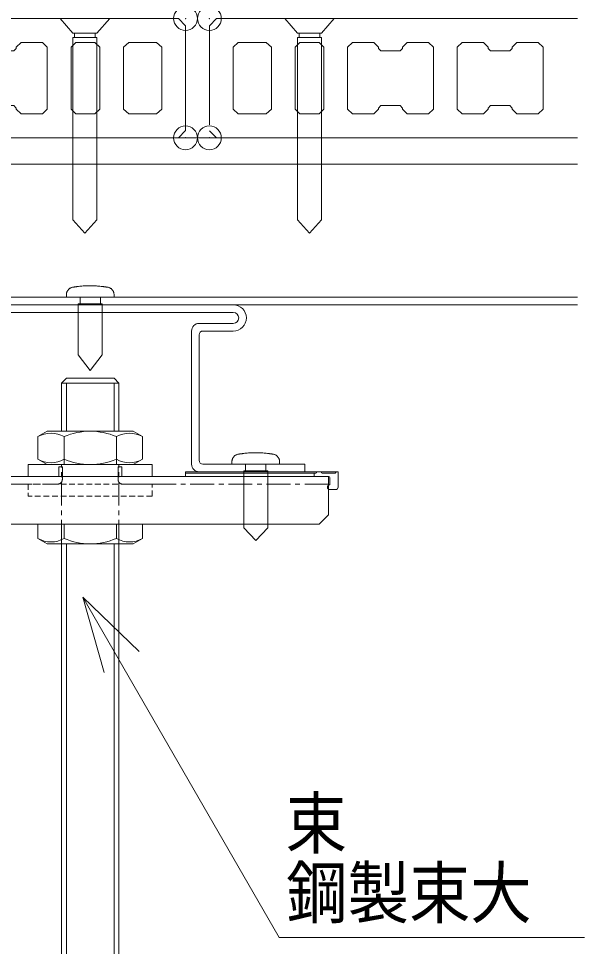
# Model space of a CAD drawing. Units: millimetres, scale not verified. Extents: x -829 to 829, y -160 to 161.
# Drawn here: x 715.78 to 739.53, y -16.02 to 22.88 of the extents above; entities that cross this region are included whole.
import ezdxf
from ezdxf.enums import TextEntityAlignment as Align

# ---------------------------------------------------------------- set-up
doc = ezdxf.new("R2010")
doc.units = ezdxf.units.MM
doc.header["$LTSCALE"] = 2
doc.header["$PDMODE"] = 32
doc.header["$PDSIZE"] = 1
doc.linetypes.add('CHAIN1', pattern=[8, 5, -1, 1, -1])
doc.linetypes.add('DASHED1', pattern=[1.8, 1.2, -0.6])
for name, color, linetype, lineweight in [('0-0_一般', 4, 'Continuous', 9), ('0-1_根太', 4, 'Continuous', 9), ('0-3_束', 4, 'Continuous', 9), ('0-7_文字', 4, 'Continuous', 9), ('0-8_レイヤ-1', 1, 'Continuous', 9), ('0-9_大引', 4, 'Continuous', 9)]:
    doc.layers.add(name, color=color, linetype=linetype, lineweight=lineweight)
doc.styles.add('ＭＳ ゴシック', font='')
doc.styles.get('ＭＳ ゴシック').set_extended_font_data('MS Gothic')

# ---------------------------------------------------------------- blocks, each defined once
blk = doc.blocks.new('グループ-138-1')
at = {"layer": '0-1_根太'}
for p, q in [((8295.18, 353.78), (8679.68, 353.78)), ((8295.18, 342.78), (8679.68, 342.78)), ((8295.18, 286.98), (8679.68, 286.98)), ((8295.18, 283.78), (8679.68, 283.78))]:
    blk.add_line(p, q, dxfattribs=at)
blk = doc.blocks.new('グループ-286-1')
at = {"layer": '0-0_一般'}
for p, q in [((8528.19, 403.78), (8525.19, 400.78)), ((8679.68, 403.78), (8528.19, 403.78)), ((8525.19, 356.78), (8528.19, 353.78)), ((8528.19, 353.78), (8679.68, 353.78))]:
    blk.add_line(p, q, dxfattribs=at)
blk.add_lwpolyline([(8525.19, 359.29), (8525.19, 359.2), (8525.19, 400.78)], dxfattribs=at)
at = {"layer": '0-0_一般', "color": 7}
blk.add_lwpolyline([(8563.18, 393.78), (8571.18, 393.77), (8573.18, 391.77), (8573.18, 365.78), (8571.18, 363.78), (8563.18, 363.78), (8561.18, 365.78), (8561.18, 391.78)], close=True, dxfattribs=at)
at = {"layer": '0-0_一般', "color": 2}
for p in [(8525.19, 403.78), (8525.19, 353.78)]:
    blk.add_point(p, dxfattribs=at)
at = {"layer": '0-8_レイヤ-1'}
for points in [[(8549.04, 393.78), (8551.18, 391.78), (8551.18, 365.78), (8549.04, 363.78), (8537.31, 363.78), (8535.18, 365.78), (8535.18, 391.78), (8537.31, 393.78)], [(8583.18, 391.78), (8583.18, 365.78), (8585.18, 363.78), (8594.18, 363.78), (8596.18, 365.78), (8596.18, 366.28), (8597.18, 367.28), (8605.18, 367.28), (8606.18, 366.28), (8606.18, 365.78), (8608.18, 363.78), (8617.18, 363.78), (8619.18, 365.78), (8619.18, 391.78), (8617.18, 393.78), (8608.18, 393.78), (8606.18, 391.78), (8606.18, 391.28), (8605.18, 390.28), (8597.18, 390.28), (8596.18, 391.28), (8596.18, 391.78), (8594.18, 393.78), (8585.18, 393.78)], [(8629.18, 391.78), (8629.18, 365.78), (8631.18, 363.78), (8640.18, 363.78), (8642.18, 365.78), (8642.18, 366.28), (8643.18, 367.28), (8651.18, 367.28), (8652.18, 366.28), (8652.18, 365.78), (8654.18, 363.78), (8663.18, 363.78), (8665.18, 365.78), (8665.18, 391.78), (8663.18, 393.78), (8654.18, 393.78), (8652.18, 391.78), (8652.18, 391.28), (8651.18, 390.28), (8643.18, 390.28), (8642.18, 391.28), (8642.18, 391.78), (8640.18, 393.78), (8631.18, 393.78)]]:
    blk.add_lwpolyline(points, close=True, dxfattribs=at)
blk = doc.blocks.new('グループ-287-1')
at = {"layer": '0-0_一般'}
for p, q in [((8228.19, 403.78), (8225.19, 400.78)), ((8512.17, 403.78), (8228.19, 403.78)), ((8515.19, 400.76), (8512.17, 403.78)), ((8515.19, 356.8), (8515.19, 400.76)), ((8225.19, 356.78), (8228.19, 353.78)), ((8512.17, 353.78), (8515.19, 356.8)), ((8228.19, 353.78), (8512.17, 353.78))]:
    blk.add_line(p, q, dxfattribs=at)
blk.add_lwpolyline([(8225.19, 359.29), (8225.19, 359.2), (8225.19, 400.78)], dxfattribs=at)
blk = doc.blocks.new('グループ-288-1')
at = {"layer": '0-0_一般', "color": 7}
blk.add_lwpolyline([(8477.19, 393.78), (8469.18, 393.77), (8467.18, 391.77), (8467.18, 365.78), (8469.18, 363.78), (8477.19, 363.78), (8479.19, 365.78), (8479.19, 391.78)], close=True, dxfattribs=at)
at = {"layer": '0-0_一般', "color": 2}
for p in [(8515.19, 403.78), (8515.19, 353.78)]:
    blk.add_point(p, dxfattribs=at)
at = {"layer": '0-8_レイヤ-1'}
for points in [[(8457.18, 391.78), (8457.18, 365.78), (8455.18, 363.78), (8446.18, 363.78), (8444.18, 365.78), (8444.18, 366.28), (8443.18, 367.28), (8435.18, 367.28), (8434.18, 366.28), (8434.18, 365.78), (8432.18, 363.78), (8423.18, 363.78), (8421.18, 365.78), (8421.18, 391.78), (8423.18, 393.78), (8432.18, 393.78), (8434.18, 391.78), (8434.18, 391.28), (8435.18, 390.28), (8443.18, 390.28), (8444.18, 391.28), (8444.18, 391.78), (8446.18, 393.78), (8455.18, 393.78)], [(8491.32, 393.78), (8489.19, 391.78), (8489.19, 365.78), (8491.32, 363.78), (8503.06, 363.78), (8505.19, 365.78), (8505.19, 391.78), (8503.06, 393.78)]]:
    blk.add_lwpolyline(points, close=True, dxfattribs=at)
at = {"layer": '0-0_一般'}
blk.add_blockref('グループ-287-1', (0, 0), dxfattribs=at)
blk = doc.blocks.new('グループ-289-1')
at = {"layer": '0-0_一般'}
for p, q in [((8468.65, 397.7), (8468.65, 395.9)), ((8477.26, 395.9), (8477.26, 397.7)), ((8562.87, 397.7), (8562.87, 395.9)), ((8571.49, 395.9), (8571.49, 397.7))]:
    blk.add_line(p, q, dxfattribs=at)
for points in [[(8467.95, 397.7), (8462.55, 403.78), (8483.35, 403.78), (8477.95, 397.7)], [(8562.18, 397.7), (8556.78, 403.78), (8577.58, 403.78), (8572.18, 397.7)], [(8467.95, 395.9), (8467.95, 319.4), (8472.95, 313.78), (8477.95, 319.4), (8477.95, 395.9)], [(8562.18, 395.9), (8562.18, 319.4), (8567.18, 313.78), (8572.18, 319.4), (8572.18, 395.9)]]:
    blk.add_lwpolyline(points, close=True, dxfattribs=at)
for name in ['グループ-288-1', 'グループ-286-1']:
    blk.add_blockref(name, (0, 0), dxfattribs=at)
blk = doc.blocks.new('グループ-412-1')
at = {"layer": '0-0_一般'}
for p, q in [((8470.95, 286.98), (8470.95, 284.18)), ((8479.44, 284.18), (8479.44, 286.98))]:
    blk.add_line(p, q, dxfattribs=at)
for points in [[(8467.29, 291), (8467.49, 291.07), (8467.69, 291.12), (8467.89, 291.16), (8468.04, 291.18), (8468.14, 291.19), (8468.25, 291.21), (8468.35, 291.22), (8468.46, 291.23), (8468.56, 291.25), (8468.66, 291.26), (8468.77, 291.27), (8468.87, 291.29), (8468.97, 291.3), (8469.08, 291.31), (8469.18, 291.33), (8469.29, 291.34), (8469.39, 291.35), (8469.49, 291.37), (8469.6, 291.38), (8469.7, 291.39), (8469.81, 291.41), (8469.91, 291.42), (8470.01, 291.43), (8470.12, 291.45), (8470.31, 291.47), (8470.78, 291.53), (8471.25, 291.58), (8471.72, 291.62), (8472.19, 291.66), (8472.67, 291.69), (8473.14, 291.72), (8473.61, 291.74), (8474.08, 291.76), (8474.55, 291.77), (8475.02, 291.78), (8475.49, 291.78), (8475.96, 291.77), (8476.43, 291.76), (8476.9, 291.74)], [(8465.19, 286.98), (8465.19, 287.02), (8465.19, 287.07), (8465.19, 287.12), (8465.19, 287.17), (8465.19, 287.22), (8465.19, 287.27), (8465.19, 287.31), (8465.19, 287.36), (8465.19, 287.41), (8465.19, 287.46), (8465.19, 287.51), (8465.19, 287.55), (8465.19, 287.6), (8465.19, 287.65), (8465.19, 287.7), (8465.19, 287.75), (8465.19, 287.8), (8465.19, 287.84), (8465.19, 287.89), (8465.19, 287.94), (8465.19, 287.99), (8465.2, 288.15), (8465.21, 288.35), (8465.24, 288.56), (8465.29, 288.77), (8465.35, 288.98), (8465.42, 289.18), (8465.51, 289.39), (8465.61, 289.58), (8465.73, 289.78), (8465.87, 289.96), (8466.01, 290.14), (8466.17, 290.3), (8466.34, 290.45), (8466.51, 290.59), (8466.7, 290.71), (8466.89, 290.82), (8467.09, 290.92), (8467.29, 291)], [(8476.9, 291.74), (8477.37, 291.72), (8477.84, 291.69), (8478.31, 291.65), (8478.78, 291.61), (8479.25, 291.57), (8479.72, 291.51), (8480.19, 291.46), (8480.3, 291.44), (8480.4, 291.43), (8480.51, 291.42), (8480.61, 291.4), (8480.71, 291.39), (8480.82, 291.38), (8480.92, 291.36), (8481.03, 291.35), (8481.13, 291.34), (8481.23, 291.32), (8481.34, 291.31), (8481.44, 291.3), (8481.54, 291.28), (8481.65, 291.27), (8481.75, 291.26), (8481.86, 291.24), (8481.96, 291.23), (8482.06, 291.22), (8482.17, 291.2), (8482.27, 291.19), (8482.37, 291.18), (8482.55, 291.15), (8482.75, 291.11), (8482.95, 291.05), (8483.15, 290.98), (8483.35, 290.9), (8483.55, 290.8), (8483.74, 290.68), (8483.92, 290.56), (8484.1, 290.41), (8484.26, 290.26), (8484.42, 290.09)], [(8484.42, 290.09), (8484.56, 289.92), (8484.69, 289.73), (8484.8, 289.54), (8484.9, 289.34), (8484.99, 289.13), (8485.06, 288.93), (8485.11, 288.72), (8485.15, 288.51), (8485.18, 288.3), (8485.19, 288.1), (8485.19, 287.98), (8485.19, 287.93), (8485.19, 287.88), (8485.19, 287.83), (8485.19, 287.78), (8485.19, 287.73), (8485.19, 287.69), (8485.19, 287.64), (8485.19, 287.59), (8485.19, 287.54), (8485.19, 287.49), (8485.19, 287.45), (8485.19, 287.4), (8485.19, 287.35), (8485.19, 287.3), (8485.19, 287.25), (8485.19, 287.21), (8485.19, 287.16), (8485.19, 287.11), (8485.19, 287.06), (8485.19, 287.01), (8484.96, 286.98), (8484.02, 286.98), (8483.08, 286.98), (8482.14, 286.98), (8481.19, 286.98), (8480.25, 286.98), (8479.31, 286.98), (8478.37, 286.98)], [(8478.37, 286.98), (8477.43, 286.98), (8476.49, 286.98), (8475.55, 286.98), (8474.61, 286.98), (8473.67, 286.98), (8472.72, 286.98), (8471.78, 286.98), (8470.84, 286.98), (8469.9, 286.98), (8468.96, 286.98), (8468.02, 286.98), (8467.08, 286.98), (8466.14, 286.98), (8465.19, 286.98)]]:
    blk.add_lwpolyline(points, dxfattribs=at)
blk.add_lwpolyline([(8470.19, 284.18), (8470.19, 262.75), (8475.19, 256.18), (8480.19, 262.75), (8480.19, 284.18)], close=True, dxfattribs=at)
blk = doc.blocks.new('グループ-413-1')
at = {"layer": '0-0_一般'}
for p, q in [((8540.4, 214.18), (8540.4, 216.98)), ((8548.89, 216.98), (8548.89, 214.18))]:
    blk.add_line(p, q, dxfattribs=at)
for points in [[(8542.94, 221.74), (8542.47, 221.72), (8542, 221.69), (8541.53, 221.65), (8541.06, 221.61), (8540.58, 221.57), (8540.11, 221.51), (8539.64, 221.46), (8539.54, 221.44), (8539.44, 221.43), (8539.33, 221.42), (8539.23, 221.4), (8539.12, 221.39), (8539.02, 221.38), (8538.92, 221.36), (8538.81, 221.35), (8538.71, 221.34), (8538.61, 221.32), (8538.5, 221.31), (8538.4, 221.3), (8538.29, 221.28), (8538.19, 221.27), (8538.09, 221.26), (8537.98, 221.24), (8537.88, 221.23), (8537.77, 221.22), (8537.67, 221.2), (8537.57, 221.19), (8537.46, 221.18), (8537.29, 221.15), (8537.09, 221.11), (8536.89, 221.05), (8536.69, 220.98), (8536.49, 220.9), (8536.29, 220.8), (8536.1, 220.68), (8535.92, 220.56), (8535.74, 220.41), (8535.58, 220.26), (8535.42, 220.09)], [(8552.55, 221), (8552.35, 221.07), (8552.15, 221.12), (8551.95, 221.16), (8551.8, 221.18), (8551.69, 221.19), (8551.59, 221.21), (8551.49, 221.22), (8551.38, 221.23), (8551.28, 221.25), (8551.18, 221.26), (8551.07, 221.27), (8550.97, 221.29), (8550.86, 221.3), (8550.76, 221.31), (8550.66, 221.33), (8550.55, 221.34), (8550.45, 221.35), (8550.34, 221.37), (8550.24, 221.38), (8550.14, 221.39), (8550.03, 221.41), (8549.93, 221.42), (8549.83, 221.43), (8549.72, 221.45), (8549.53, 221.47), (8549.06, 221.53), (8548.58, 221.58), (8548.11, 221.62), (8547.64, 221.66), (8547.17, 221.69), (8546.7, 221.72), (8546.23, 221.74), (8545.76, 221.76), (8545.29, 221.77), (8544.82, 221.78), (8544.35, 221.78), (8543.88, 221.77), (8543.41, 221.76), (8542.94, 221.74)], [(8535.42, 220.09), (8535.28, 219.92), (8535.15, 219.73), (8535.04, 219.54), (8534.94, 219.34), (8534.85, 219.13), (8534.78, 218.93), (8534.73, 218.72), (8534.68, 218.51), (8534.66, 218.3), (8534.65, 218.1), (8534.64, 217.98), (8534.64, 217.93), (8534.64, 217.88), (8534.64, 217.83), (8534.64, 217.78), (8534.64, 217.73), (8534.64, 217.69), (8534.64, 217.64), (8534.64, 217.59), (8534.64, 217.54), (8534.64, 217.49), (8534.64, 217.45), (8534.64, 217.4), (8534.64, 217.35), (8534.64, 217.3), (8534.64, 217.25), (8534.64, 217.21), (8534.64, 217.16), (8534.64, 217.11), (8534.64, 217.06), (8534.64, 217.01), (8534.88, 216.98), (8535.82, 216.98), (8536.76, 216.98), (8537.7, 216.98), (8538.64, 216.98), (8539.58, 216.98), (8540.53, 216.98), (8541.47, 216.98)], [(8554.64, 216.98), (8554.64, 217.02), (8554.64, 217.07), (8554.64, 217.12), (8554.64, 217.17), (8554.64, 217.22), (8554.64, 217.27), (8554.64, 217.31), (8554.64, 217.36), (8554.64, 217.41), (8554.64, 217.46), (8554.64, 217.51), (8554.64, 217.55), (8554.64, 217.6), (8554.64, 217.65), (8554.64, 217.7), (8554.64, 217.75), (8554.64, 217.8), (8554.64, 217.84), (8554.64, 217.89), (8554.64, 217.94), (8554.64, 217.99), (8554.64, 218.15), (8554.62, 218.35), (8554.59, 218.56), (8554.55, 218.77), (8554.49, 218.98), (8554.42, 219.18), (8554.33, 219.39), (8554.22, 219.58), (8554.11, 219.78), (8553.97, 219.96), (8553.83, 220.14), (8553.67, 220.3), (8553.5, 220.45), (8553.32, 220.59), (8553.14, 220.71), (8552.95, 220.82), (8552.75, 220.92), (8552.55, 221)], [(8541.47, 216.98), (8542.41, 216.98), (8543.35, 216.98), (8544.29, 216.98), (8545.23, 216.98), (8546.17, 216.98), (8547.11, 216.98), (8548.06, 216.98), (8549, 216.98), (8549.94, 216.98), (8550.88, 216.98), (8551.82, 216.98), (8552.76, 216.98), (8553.7, 216.98), (8554.64, 216.98)]]:
    blk.add_lwpolyline(points, dxfattribs=at)
blk.add_lwpolyline([(8549.64, 214.18), (8549.64, 190.24), (8544.64, 184.98), (8539.64, 190.24), (8539.64, 214.18)], close=True, dxfattribs=at)
blk = doc.blocks.new('グループ-414-1')
at = {"layer": '0-3_束'}
for p, q in [((8463.19, 250.96), (8465.19, 252.96)), ((8465.19, 252.96), (8485.19, 252.96)), ((8485.19, 252.96), (8487.19, 250.96)), ((8463.19, 250.96), (8487.19, 250.96)), ((8463.19, 250.96), (8463.19, 230.78)), ((8465.19, 250.96), (8465.19, 230.78)), ((8485.19, 250.96), (8485.19, 230.78)), ((8487.19, 250.96), (8487.19, 230.78)), ((8463.19, 183.58), (8463.19, -0.22)), ((8465.19, 183.58), (8465.19, -0.22)), ((8485.19, 183.58), (8485.19, -0.22)), ((8487.19, 183.58), (8487.19, -0.22))]:
    blk.add_line(p, q, dxfattribs=at)
blk = doc.blocks.new('グループ-415-1')
at = {"layer": '0-3_束'}
for p, q in [((8449.19, 216.78), (8449.19, 211.78)), ((8501.19, 216.78), (8449.19, 216.78)), ((8501.19, 211.78), (8501.19, 216.78))]:
    blk.add_line(p, q, dxfattribs=at)
blk = doc.blocks.new('グループ-416-1')
at = {"layer": '0-3_束'}
for p, q in [((8453.25, 191.78), (8453.25, 185.85)), ((8464.22, 191.78), (8464.22, 185.85)), ((8486.16, 191.78), (8486.16, 185.85)), ((8497.13, 191.78), (8497.13, 185.85)), ((8453.25, 185.85), (8457.19, 183.58)), ((8493.19, 183.58), (8457.19, 183.58)), ((8497.13, 185.85), (8493.19, 183.58))]:
    blk.add_line(p, q, dxfattribs=at)
for centre, radius, start, end in [((8458.74, 195.35), 10.97, 240, 300), ((8475.19, 211.17), 27.59, 246.5735, 293.4265), ((8491.65, 195.35), 10.97, 240, 300)]:
    blk.add_arc(centre, radius, start, end, dxfattribs=at)
blk = doc.blocks.new('グループ-417-1')
at = {"layer": '0-3_束'}
for p, q in [((8371.19, 207.28), (8371.19, 213.78)), ((8371.79, 213.78), (8371.19, 213.78)), ((8435.19, 213.78), (8371.79, 213.78)), ((8372.49, 213.18), (8377.89, 213.18)), ((8374.7, 208.28), (8374.7, 211.38)), ((8435.19, 211.78), (8375.1, 211.78)), ((8378.59, 213.78), (8379.79, 213.78)), ((8380.49, 213.18), (8381.19, 213.18)), ((8381.19, 213.18), (8381.19, 211.78)), ((8435.19, 213.18), (8381.19, 213.18)), ((8435.19, 213.78), (8435.19, 211.78)), ((8374.7, 206.28), (8372.19, 206.28))]:
    blk.add_line(p, q, dxfattribs=at)
for centre, radius, start, end in [((8371.89, 213.48), 0.3, 0, 90), ((8372.49, 213.48), 0.3, 180, 270), ((8375.1, 211.38), 0.4, 90, 180), ((8377.89, 213.48), 0.3, 270, 0), ((8378.49, 213.48), 0.3, 90, 180), ((8379.89, 213.48), 0.3, 0, 90), ((8380.49, 213.48), 0.3, 180, 270), ((8372.19, 207.28), 1, 180, 270), ((8374.7, 207.28), 1, 60.2034, 90), ((8374.7, 207.28), 1, 270, 299.7966)]:
    blk.add_arc(centre, radius, start, end, dxfattribs=at)
at = {"layer": '0-3_束', "linetype": 'CHAIN1'}
blk.add_arc((8374.7, 207.28), 1, 299.7966, 60.2034, dxfattribs=at)
blk = doc.blocks.new('グループ-418-1')
at = {"layer": '0-3_束'}
for p, q in [((8515.19, 213.78), (8515.19, 211.78)), ((8515.19, 213.78), (8578.59, 213.78)), ((8515.19, 213.18), (8569.19, 213.18)), ((8515.19, 211.78), (8575.29, 211.78)), ((8569.89, 213.18), (8569.19, 213.18)), ((8569.19, 213.18), (8569.19, 211.78)), ((8571.79, 213.78), (8570.59, 213.78)), ((8577.89, 213.18), (8572.49, 213.18)), ((8575.69, 208.28), (8575.69, 211.38)), ((8578.59, 213.78), (8579.19, 213.78)), ((8579.19, 207.28), (8579.19, 213.78)), ((8575.69, 206.28), (8578.19, 206.28))]:
    blk.add_line(p, q, dxfattribs=at)
for centre, radius, start, end in [((8569.89, 213.48), 0.3, 270, 0), ((8570.49, 213.48), 0.3, 90, 180), ((8571.89, 213.48), 0.3, 0, 90), ((8572.49, 213.48), 0.3, 180, 270), ((8575.29, 211.38), 0.4, 0, 90), ((8577.89, 213.48), 0.3, 270, 0), ((8578.49, 213.48), 0.3, 90, 180), ((8575.69, 207.28), 1, 90, 119.7966), ((8575.69, 207.28), 1, 240.2034, 270), ((8578.19, 207.28), 1, 270, 0)]:
    blk.add_arc(centre, radius, start, end, dxfattribs=at)
at = {"layer": '0-3_束', "linetype": 'CHAIN1'}
blk.add_arc((8575.69, 207.28), 1, 119.7966, 240.2034, dxfattribs=at)
blk = doc.blocks.new('グループ-419-1')
at = {"layer": '0-3_束', "color": 7, "linetype": 'DASHED1'}
for p, q in [((8449.19, 208.58), (8449.19, 203.58)), ((8501.19, 208.58), (8449.19, 208.58)), ((8501.19, 203.58), (8501.19, 208.58)), ((8501.19, 203.58), (8449.19, 203.58))]:
    blk.add_line(p, q, dxfattribs=at)
blk = doc.blocks.new('グループ-420-1')
at = {"layer": '0-3_束', "color": 7, "linetype": 'CHAIN1'}
for p, q in [((8461.99, 215.78), (8461.99, 212.08)), ((8463.49, 215.78), (8461.99, 215.78)), ((8463.19, 183.58), (8463.19, 216.78)), ((8463.49, 210.58), (8463.49, 215.78)), ((8486.89, 215.78), (8488.39, 215.78)), ((8486.89, 210.58), (8486.89, 215.78)), ((8487.19, 183.58), (8487.19, 216.78)), ((8488.39, 215.78), (8488.39, 212.08)), ((8375.19, 208.58), (8461.49, 208.58)), ((8575.19, 208.58), (8488.89, 208.58))]:
    blk.add_line(p, q, dxfattribs=at)
at = {"layer": '0-3_束'}
for p, q in [((8375.19, 211.78), (8375.19, 195.78)), ((8375.19, 195.78), (8379.19, 191.78)), ((8575.19, 195.78), (8571.19, 191.78)), ((8379.19, 191.78), (8571.19, 191.78))]:
    blk.add_line(p, q, dxfattribs=at)
at = {"layer": '0-3_束', "linetype": 'CHAIN1'}
for p, q in [((8461.69, 211.78), (8449.19, 211.78)), ((8488.69, 211.78), (8540.39, 211.78))]:
    blk.add_line(p, q, dxfattribs=at)
at = {"layer": '0-3_束'}
blk.add_lwpolyline([(8375.19, 211.78), (8575.19, 211.78), (8575.19, 195.78)], dxfattribs=at)
at = {"layer": '0-3_束', "color": 7, "linetype": 'CHAIN1'}
for centre, start, end in [((8461.49, 210.58), 270, 0), ((8488.89, 210.58), 180, 270)]:
    blk.add_arc(centre, 2, start, end, dxfattribs=at)
at = {"layer": '0-3_束', "linetype": 'CHAIN1'}
for centre, start, end in [((8461.69, 212.08), 270, 0), ((8488.69, 212.08), 180, 270)]:
    blk.add_arc(centre, 0.3, start, end, dxfattribs=at)
at = {"layer": '0-3_束'}
for name in ['グループ-415-1', 'グループ-417-1', 'グループ-418-1', 'グループ-419-1', 'グループ-416-1']:
    blk.add_blockref(name, (0, 0), dxfattribs=at)
blk = doc.blocks.new('グループ-421-1')
at = {"layer": '0-3_束'}
for p, q in [((8453.25, 228.5), (8457.19, 230.78)), ((8457.19, 230.78), (8475.19, 230.78)), ((8493.19, 230.78), (8475.19, 230.78)), ((8497.13, 228.5), (8493.19, 230.78)), ((8453.25, 219.05), (8453.25, 228.5)), ((8464.22, 216.78), (8464.22, 228.5)), ((8486.16, 216.78), (8486.16, 228.5)), ((8497.13, 219.05), (8497.13, 228.5)), ((8453.25, 219.05), (8457.19, 216.78)), ((8497.13, 219.05), (8493.19, 216.78)), ((8449.19, 216.78), (8449.19, 211.78)), ((8475.19, 216.78), (8449.19, 216.78)), ((8453.25, 216.78), (8475.19, 216.78)), ((8475.19, 216.78), (8501.19, 216.78)), ((8497.13, 216.78), (8475.19, 216.78)), ((8501.19, 216.78), (8501.19, 211.78))]:
    blk.add_line(p, q, dxfattribs=at)
for points in [[(8475.19, 216.78), (8453.25, 216.78), (8475.19, 216.78)], [(8475.19, 216.78), (8497.13, 216.78), (8475.19, 216.78)]]:
    blk.add_lwpolyline(points, dxfattribs=at)
for centre, radius, start, end in [((8458.74, 219), 10.97, 60, 120), ((8475.19, 203.18), 27.59, 90, 113.4265), ((8475.19, 203.18), 27.59, 66.5735, 90), ((8491.65, 219), 10.97, 60, 120), ((8458.74, 228.55), 10.97, 240, 300), ((8475.19, 244.37), 27.59, 246.5735, 270), ((8475.19, 244.37), 27.59, 270, 293.4265), ((8491.65, 228.55), 10.97, 240, 300)]:
    blk.add_arc(centre, radius, start, end, dxfattribs=at)

msp = doc.modelspace()

# ---------------------------------------------------------------- linework, layer by layer
at = {"layer": '0-7_文字'}
for q in [(718.476, -1.379), (739.527, -15.644)]:
    msp.add_line((726.712, -15.644), q, dxfattribs=at)
msp.add_lwpolyline([(719.382, -4.539), (718.476, -1.379), (720.84, -3.663)], dxfattribs=at)
at = {"layer": '0-9_大引'}
for p, q in [((723.041, 4.198), (723.041, 9.778)), ((723.361, 10.098), (724.791, 10.098)), ((724.791, 9.778), (723.521, 9.778)), ((723.361, 9.618), (723.361, 4.358))]:
    msp.add_line(p, q, dxfattribs=at)
for points in [[(712.791, 10.878), (718.791, 10.878), (724.791, 10.878)], [(724.791, 10.558), (718.791, 10.558), (712.791, 10.558)], [(723.521, 4.198), (727.791, 4.198), (727.791, 3.878), (723.361, 3.878)]]:
    msp.add_lwpolyline(points, dxfattribs=at)
for centre, radius, start, end in [((724.791, 10.328), 0.55, 270, 90), ((724.791, 10.328), 0.23, 270, 90), ((723.361, 9.778), 0.32, 90, 180), ((723.521, 9.618), 0.16, 90, 180), ((723.521, 4.358), 0.16, 180, 270), ((723.361, 4.198), 0.32, 180, 270)]:
    msp.add_arc(centre, radius, start, end, dxfattribs=at)

# ---------------------------------------------------------------- block references
at = {"layer": '0-0_一般', "xscale": 0.1, "yscale": 0.1}
for name in ['グループ-289-1', 'グループ-412-1', 'グループ-413-1']:
    msp.add_blockref(name, (-128.728, -17.5), dxfattribs=at)
at = {"layer": '0-1_根太', "xscale": 0.1, "yscale": 0.1}
msp.add_blockref('グループ-138-1', (-128.728, -17.5), dxfattribs=at)
at = {"layer": '0-3_束', "xscale": 0.1, "yscale": 0.1}
for name in ['グループ-414-1', 'グループ-421-1', 'グループ-420-1']:
    msp.add_blockref(name, (-128.728, -17.5), dxfattribs=at)

# ---------------------------------------------------------------- texts
at = {"layer": '0-7_文字', "style": 'ＭＳ ゴシック', "width": 0.9}
for s, p in [('束', (726.984, -12.528)), ('鋼製束大', (727.017, -15.45))]:
    msp.add_text(s, height=2.097, dxfattribs=at).set_placement(p, align=Align.BOTTOM_LEFT)

doc.saveas('drawing.dxf')
